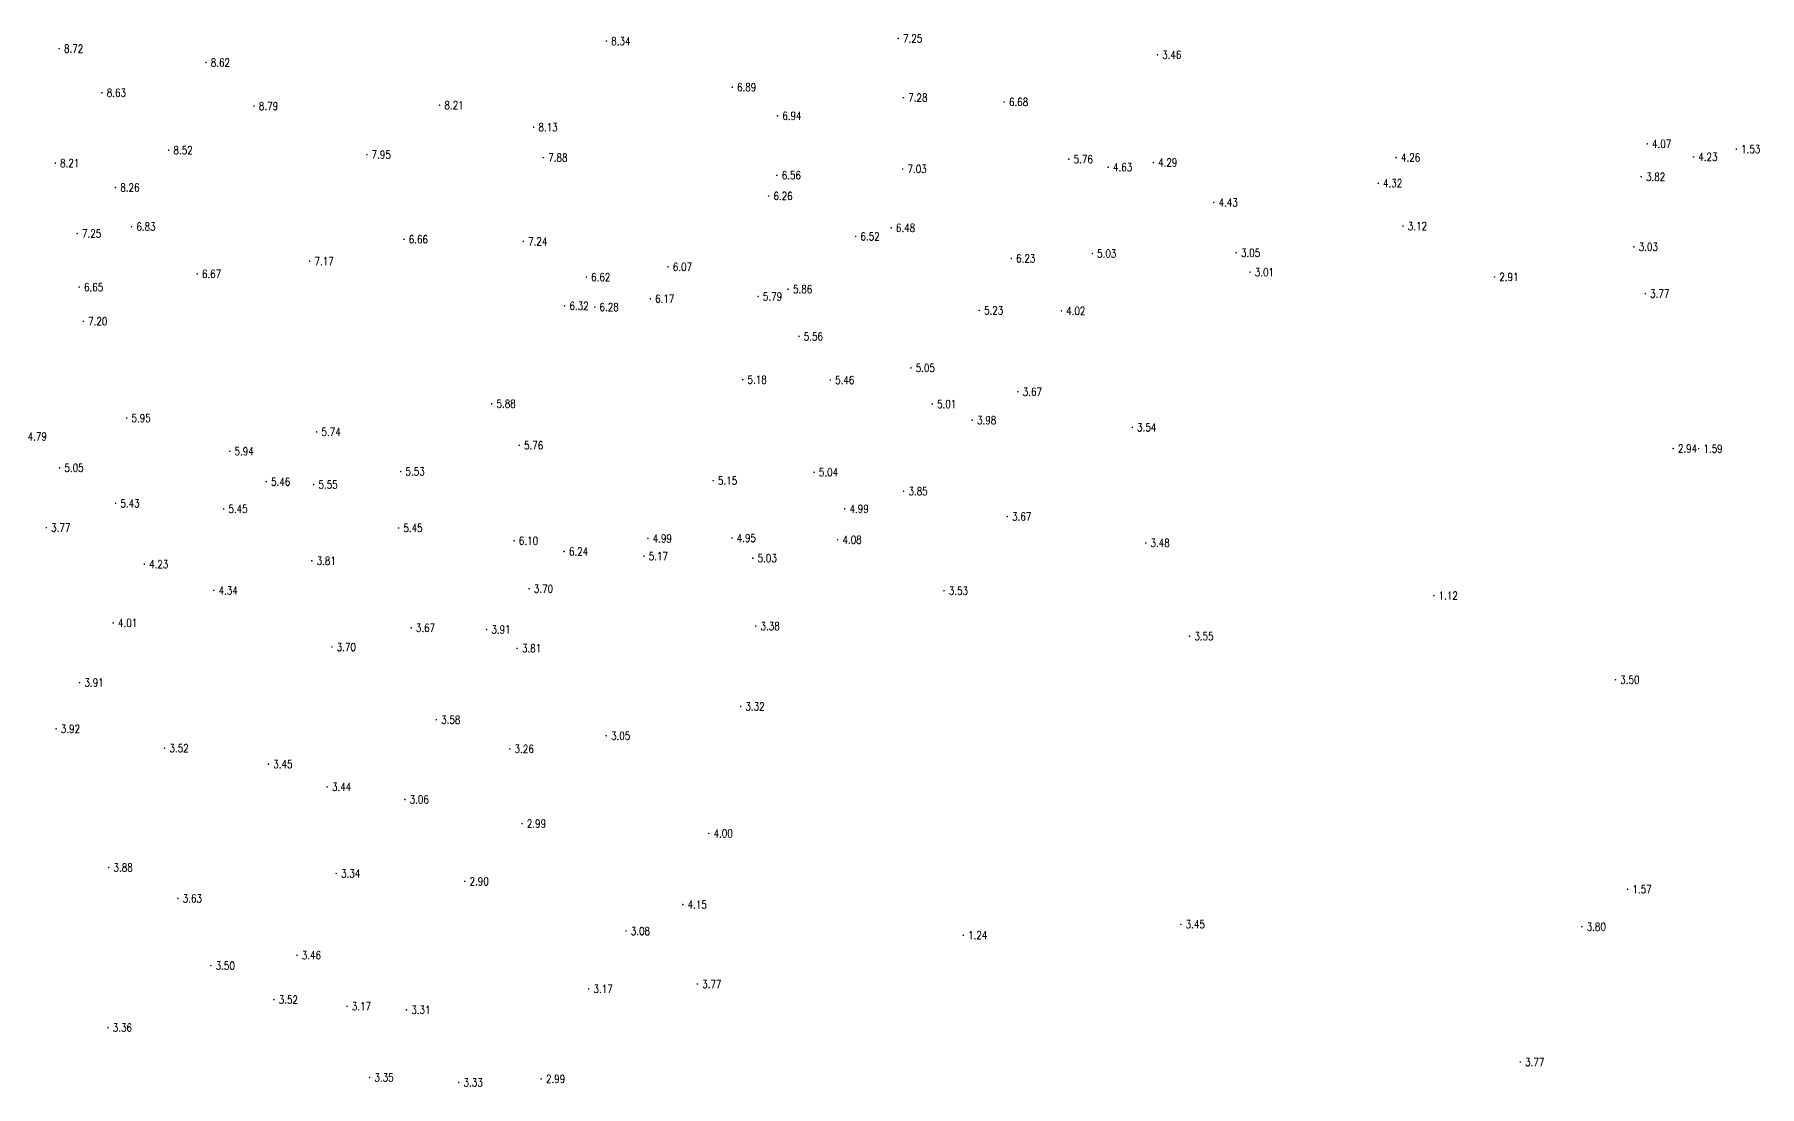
# Model space of a CAD drawing. Extents: x 476861 to 479475, y 2367369 to 2370541.
# Drawn here: x 478455.1 to 478670.6, y 2368495.6 to 2368627 of the extents above; entities that cross this region are included whole.
import ezdxf
from ezdxf.enums import TextEntityAlignment as Align

# ---------------------------------------------------------------- set-up
doc = ezdxf.new("R2010")
doc.units = 0
doc.header["$LTSCALE"] = 0.5
doc.layers.get('0').update_dxf_attribs({"linetype": 'CONTINUOUS'})
doc.layers.add('GCD', color=1, linetype='CONTINUOUS')
doc.styles.add('HZ', font='rs.shx', dxfattribs={"width": 0.8, "bigfont": 'hztxt.shx'})

# ---------------------------------------------------------------- blocks, each defined once
blk = doc.blocks.new('GC200')
at = {"linetype": 'Continuous', "const_width": 0.2, "flags": 128}
blk.add_lwpolyline([(-0.1, 0, 1), (0.1, 0, 1)], format="xyb", close=True, dxfattribs=at)

msp = doc.modelspace()

# ---------------------------------------------------------------- block references
at = {"layer": 'GCD', "linetype": 'Continuous'}
ref = msp.add_blockref('GC200', (478526.566, 2368626.187, 8.343), dxfattribs=dict(at, xscale=0.5, yscale=0.5, zscale=0.5))
ref.add_attrib('height', '8.34', dxfattribs={"linetype": 'Continuous', "height": 1, "style": 'HZ', "width": 0.8}).set_placement((478527.166, 2368626.187, 8.343), align=Align.MIDDLE_LEFT)
ref = msp.add_blockref('GC200', (478563.024, 2368626.505, 7.254), dxfattribs=dict(at, xscale=0.5, yscale=0.5, zscale=0.5))
ref.add_attrib('height', '7.25', dxfattribs={"linetype": 'Continuous', "height": 1, "style": 'HZ', "width": 0.8}).set_placement((478563.624, 2368626.505, 7.254), align=Align.MIDDLE_LEFT)
ref = msp.add_blockref('GC200', (478458.199, 2368625.237, 8.72), dxfattribs=dict(at, xscale=0.5, yscale=0.5, zscale=0.5))
ref.add_attrib('height', '8.72', dxfattribs={"linetype": 'Continuous', "height": 1, "style": 'HZ', "width": 0.8}).set_placement((478458.799, 2368625.237, 8.72), align=Align.MIDDLE_LEFT)
ref = msp.add_blockref('GC200', (478476.533, 2368623.501, 8.622), dxfattribs=dict(at, xscale=0.5, yscale=0.5, zscale=0.5))
ref.add_attrib('height', '8.62', dxfattribs={"linetype": 'Continuous', "height": 1, "style": 'HZ', "width": 0.8}).set_placement((478477.133, 2368623.501, 8.622), align=Align.MIDDLE_LEFT)
ref = msp.add_blockref('GC200', (478595.403, 2368624.478, 3.457), dxfattribs=dict(at, xscale=0.5, yscale=0.5, zscale=0.5))
ref.add_attrib('height', '3.46', dxfattribs={"linetype": 'Continuous', "height": 1, "style": 'HZ', "width": 0.8}).set_placement((478596.003, 2368624.478, 3.457), align=Align.MIDDLE_LEFT)
ref = msp.add_blockref('GC200', (478463.54, 2368619.736, 8.627), dxfattribs=dict(at, xscale=0.5, yscale=0.5, zscale=0.5))
ref.add_attrib('height', '8.63', dxfattribs={"linetype": 'Continuous', "height": 1, "style": 'HZ', "width": 0.8}).set_placement((478464.14, 2368619.736, 8.627), align=Align.MIDDLE_LEFT)
ref = msp.add_blockref('GC200', (478542.286, 2368620.419, 6.89), dxfattribs=dict(at, xscale=0.5, yscale=0.5, zscale=0.5))
ref.add_attrib('height', '6.89', dxfattribs={"linetype": 'Continuous', "height": 1, "style": 'HZ', "width": 0.8}).set_placement((478542.886, 2368620.419, 6.89), align=Align.MIDDLE_LEFT)
ref = msp.add_blockref('GC200', (478563.676, 2368619.121, 7.282), dxfattribs=dict(at, xscale=0.5, yscale=0.5, zscale=0.5))
ref.add_attrib('height', '7.28', dxfattribs={"linetype": 'Continuous', "height": 1, "style": 'HZ', "width": 0.8}).set_placement((478564.276, 2368619.121, 7.282), align=Align.MIDDLE_LEFT)
ref = msp.add_blockref('GC200', (478482.549, 2368618.074, 8.792), dxfattribs=dict(at, xscale=0.5, yscale=0.5, zscale=0.5))
ref.add_attrib('height', '8.79', dxfattribs={"linetype": 'Continuous', "height": 1, "style": 'HZ', "width": 0.8}).set_placement((478483.149, 2368618.074, 8.792), align=Align.MIDDLE_LEFT)
ref = msp.add_blockref('GC200', (478505.732, 2368618.174, 8.208), dxfattribs=dict(at, xscale=0.5, yscale=0.5, zscale=0.5))
ref.add_attrib('height', '8.21', dxfattribs={"linetype": 'Continuous', "height": 1, "style": 'HZ', "width": 0.8}).set_placement((478506.332, 2368618.174, 8.208), align=Align.MIDDLE_LEFT)
ref = msp.add_blockref('GC200', (478547.944, 2368616.85, 6.935), dxfattribs=dict(at, xscale=0.5, yscale=0.5, zscale=0.5))
ref.add_attrib('height', '6.94', dxfattribs={"linetype": 'Continuous', "height": 1, "style": 'HZ', "width": 0.8}).set_placement((478548.544, 2368616.85, 6.935), align=Align.MIDDLE_LEFT)
ref = msp.add_blockref('GC200', (478576.261, 2368618.578, 6.677), dxfattribs=dict(at, xscale=0.5, yscale=0.5, zscale=0.5))
ref.add_attrib('height', '6.68', dxfattribs={"linetype": 'Continuous', "height": 1, "style": 'HZ', "width": 0.8}).set_placement((478576.861, 2368618.578, 6.677), align=Align.MIDDLE_LEFT)
ref = msp.add_blockref('GC200', (478517.483, 2368615.421, 8.126), dxfattribs=dict(at, xscale=0.5, yscale=0.5, zscale=0.5))
ref.add_attrib('height', '8.13', dxfattribs={"linetype": 'Continuous', "height": 1, "style": 'HZ', "width": 0.8}).set_placement((478518.083, 2368615.421, 8.126), align=Align.MIDDLE_LEFT)
ref = msp.add_blockref('GC200', (478471.88, 2368612.554, 8.522), dxfattribs=dict(at, xscale=0.5, yscale=0.5, zscale=0.5))
ref.add_attrib('height', '8.52', dxfattribs={"linetype": 'Continuous', "height": 1, "style": 'HZ', "width": 0.8}).set_placement((478472.48, 2368612.554, 8.522), align=Align.MIDDLE_LEFT)
ref = msp.add_blockref('GC200', (478656.604, 2368613.345, 4.073), dxfattribs=dict(at, xscale=0.5, yscale=0.5, zscale=0.5))
ref.add_attrib('height', '4.07', dxfattribs={"linetype": 'Continuous', "height": 1, "style": 'HZ', "width": 0.8}).set_placement((478657.204, 2368613.345, 4.073), align=Align.MIDDLE_LEFT)
ref = msp.add_blockref('GC200', (478667.729, 2368612.696, 1.534), dxfattribs=dict(at, xscale=0.5, yscale=0.5, zscale=0.5))
ref.add_attrib('height', '1.53', dxfattribs={"linetype": 'Continuous', "height": 1, "style": 'HZ', "width": 0.8}).set_placement((478668.329, 2368612.696, 1.534), align=Align.MIDDLE_LEFT)
ref = msp.add_blockref('GC200', (478457.714, 2368610.949, 8.208), dxfattribs=dict(at, xscale=0.5, yscale=0.5, zscale=0.5))
ref.add_attrib('height', '8.21', dxfattribs={"linetype": 'Continuous', "height": 1, "style": 'HZ', "width": 0.8}).set_placement((478458.314, 2368610.949, 8.208), align=Align.MIDDLE_LEFT)
ref = msp.add_blockref('GC200', (478496.636, 2368612.001, 7.954), dxfattribs=dict(at, xscale=0.5, yscale=0.5, zscale=0.5))
ref.add_attrib('height', '7.95', dxfattribs={"linetype": 'Continuous', "height": 1, "style": 'HZ', "width": 0.8}).set_placement((478497.236, 2368612.001, 7.954), align=Align.MIDDLE_LEFT)
ref = msp.add_blockref('GC200', (478518.7, 2368611.628, 7.875), dxfattribs=dict(at, xscale=0.5, yscale=0.5, zscale=0.5))
ref.add_attrib('height', '7.88', dxfattribs={"linetype": 'Continuous', "height": 1, "style": 'HZ', "width": 0.8}).set_placement((478519.3, 2368611.628, 7.875), align=Align.MIDDLE_LEFT)
ref = msp.add_blockref('GC200', (478584.337, 2368611.431, 5.76), dxfattribs=dict(at, xscale=0.5, yscale=0.5, zscale=0.5))
ref.add_attrib('height', '5.76', dxfattribs={"linetype": 'Continuous', "height": 1, "style": 'HZ', "width": 0.8}).set_placement((478584.937, 2368611.431, 5.76), align=Align.MIDDLE_LEFT)
ref = msp.add_blockref('GC200', (478589.258, 2368610.435, 4.629), dxfattribs=dict(at, xscale=0.5, yscale=0.5, zscale=0.5))
ref.add_attrib('height', '4.63', dxfattribs={"linetype": 'Continuous', "height": 1, "style": 'HZ', "width": 0.8}).set_placement((478589.858, 2368610.435, 4.629), align=Align.MIDDLE_LEFT)
ref = msp.add_blockref('GC200', (478594.896, 2368611.023, 4.291), dxfattribs=dict(at, xscale=0.5, yscale=0.5, zscale=0.5))
ref.add_attrib('height', '4.29', dxfattribs={"linetype": 'Continuous', "height": 1, "style": 'HZ', "width": 0.8}).set_placement((478595.496, 2368611.023, 4.291), align=Align.MIDDLE_LEFT)
ref = msp.add_blockref('GC200', (478625.238, 2368611.648, 4.26), dxfattribs=dict(at, xscale=0.5, yscale=0.5, zscale=0.5))
ref.add_attrib('height', '4.26', dxfattribs={"linetype": 'Continuous', "height": 1, "style": 'HZ', "width": 0.8}).set_placement((478625.838, 2368611.648, 4.26), align=Align.MIDDLE_LEFT)
ref = msp.add_blockref('GC200', (478662.381, 2368611.717, 4.233), dxfattribs=dict(at, xscale=0.5, yscale=0.5, zscale=0.5))
ref.add_attrib('height', '4.23', dxfattribs={"linetype": 'Continuous', "height": 1, "style": 'HZ', "width": 0.8}).set_placement((478662.981, 2368611.717, 4.233), align=Align.MIDDLE_LEFT)
ref = msp.add_blockref('GC200', (478547.868, 2368609.427, 6.562), dxfattribs=dict(at, xscale=0.5, yscale=0.5, zscale=0.5))
ref.add_attrib('height', '6.56', dxfattribs={"linetype": 'Continuous', "height": 1, "style": 'HZ', "width": 0.8}).set_placement((478548.468, 2368609.427, 6.562), align=Align.MIDDLE_LEFT)
ref = msp.add_blockref('GC200', (478563.576, 2368610.214, 7.032), dxfattribs=dict(at, xscale=0.5, yscale=0.5, zscale=0.5))
ref.add_attrib('height', '7.03', dxfattribs={"linetype": 'Continuous', "height": 1, "style": 'HZ', "width": 0.8}).set_placement((478564.176, 2368610.214, 7.032), align=Align.MIDDLE_LEFT)
ref = msp.add_blockref('GC200', (478622.992, 2368608.429, 4.32), dxfattribs=dict(at, xscale=0.5, yscale=0.5, zscale=0.5))
ref.add_attrib('height', '4.32', dxfattribs={"linetype": 'Continuous', "height": 1, "style": 'HZ', "width": 0.8}).set_placement((478623.592, 2368608.429, 4.32), align=Align.MIDDLE_LEFT)
ref = msp.add_blockref('GC200', (478655.851, 2368609.238, 3.817), dxfattribs=dict(at, xscale=0.5, yscale=0.5, zscale=0.5))
ref.add_attrib('height', '3.82', dxfattribs={"linetype": 'Continuous', "height": 1, "style": 'HZ', "width": 0.8}).set_placement((478656.451, 2368609.238, 3.817), align=Align.MIDDLE_LEFT)
ref = msp.add_blockref('GC200', (478465.233, 2368607.893, 8.26), dxfattribs=dict(at, xscale=0.5, yscale=0.5, zscale=0.5))
ref.add_attrib('height', '8.26', dxfattribs={"linetype": 'Continuous', "height": 1, "style": 'HZ', "width": 0.8}).set_placement((478465.833, 2368607.893, 8.26), align=Align.MIDDLE_LEFT)
ref = msp.add_blockref('GC200', (478546.832, 2368606.839, 6.259), dxfattribs=dict(at, xscale=0.5, yscale=0.5, zscale=0.5))
ref.add_attrib('height', '6.26', dxfattribs={"linetype": 'Continuous', "height": 1, "style": 'HZ', "width": 0.8}).set_placement((478547.432, 2368606.839, 6.259), align=Align.MIDDLE_LEFT)
ref = msp.add_blockref('GC200', (478602.444, 2368606.03, 4.43), dxfattribs=dict(at, xscale=0.5, yscale=0.5, zscale=0.5))
ref.add_attrib('height', '4.43', dxfattribs={"linetype": 'Continuous', "height": 1, "style": 'HZ', "width": 0.8}).set_placement((478603.044, 2368606.03, 4.43), align=Align.MIDDLE_LEFT)
ref = msp.add_blockref('GC200', (478460.455, 2368602.142, 7.245), dxfattribs=dict(at, xscale=0.5, yscale=0.5, zscale=0.5))
ref.add_attrib('height', '7.25', dxfattribs={"linetype": 'Continuous', "height": 1, "style": 'HZ', "width": 0.8}).set_placement((478461.055, 2368602.142, 7.245), align=Align.MIDDLE_LEFT)
ref = msp.add_blockref('GC200', (478467.239, 2368603.008, 6.825), dxfattribs=dict(at, xscale=0.5, yscale=0.5, zscale=0.5))
ref.add_attrib('height', '6.83', dxfattribs={"linetype": 'Continuous', "height": 1, "style": 'HZ', "width": 0.8}).set_placement((478467.839, 2368603.008, 6.825), align=Align.MIDDLE_LEFT)
ref = msp.add_blockref('GC200', (478557.71, 2368601.797, 6.519), dxfattribs=dict(at, xscale=0.5, yscale=0.5, zscale=0.5))
ref.add_attrib('height', '6.52', dxfattribs={"linetype": 'Continuous', "height": 1, "style": 'HZ', "width": 0.8}).set_placement((478558.31, 2368601.797, 6.519), align=Align.MIDDLE_LEFT)
ref = msp.add_blockref('GC200', (478562.138, 2368602.858, 6.48), dxfattribs=dict(at, xscale=0.5, yscale=0.5, zscale=0.5))
ref.add_attrib('height', '6.48', dxfattribs={"linetype": 'Continuous', "height": 1, "style": 'HZ', "width": 0.8}).set_placement((478562.738, 2368602.858, 6.48), align=Align.MIDDLE_LEFT)
ref = msp.add_blockref('GC200', (478626.091, 2368603.078, 3.12), dxfattribs=dict(at, xscale=0.5, yscale=0.5, zscale=0.5))
ref.add_attrib('height', '3.12', dxfattribs={"linetype": 'Continuous', "height": 1, "style": 'HZ', "width": 0.8}).set_placement((478626.691, 2368603.078, 3.12), align=Align.MIDDLE_LEFT)
ref = msp.add_blockref('GC200', (478501.272, 2368601.427, 6.664), dxfattribs=dict(at, xscale=0.5, yscale=0.5, zscale=0.5))
ref.add_attrib('height', '6.66', dxfattribs={"linetype": 'Continuous', "height": 1, "style": 'HZ', "width": 0.8}).set_placement((478501.872, 2368601.427, 6.664), align=Align.MIDDLE_LEFT)
ref = msp.add_blockref('GC200', (478516.187, 2368601.167, 7.239), dxfattribs=dict(at, xscale=0.5, yscale=0.5, zscale=0.5))
ref.add_attrib('height', '7.24', dxfattribs={"linetype": 'Continuous', "height": 1, "style": 'HZ', "width": 0.8}).set_placement((478516.787, 2368601.167, 7.239), align=Align.MIDDLE_LEFT)
ref = msp.add_blockref('GC200', (478587.273, 2368599.658, 5.03), dxfattribs=dict(at, xscale=0.5, yscale=0.5, zscale=0.5))
ref.add_attrib('height', '5.03', dxfattribs={"linetype": 'Continuous', "height": 1, "style": 'HZ', "width": 0.8}).set_placement((478587.873, 2368599.658, 5.03), align=Align.MIDDLE_LEFT)
ref = msp.add_blockref('GC200', (478605.246, 2368599.748, 3.052), dxfattribs=dict(at, xscale=0.5, yscale=0.5, zscale=0.5))
ref.add_attrib('height', '3.05', dxfattribs={"linetype": 'Continuous', "height": 1, "style": 'HZ', "width": 0.8}).set_placement((478605.846, 2368599.748, 3.052), align=Align.MIDDLE_LEFT)
ref = msp.add_blockref('GC200', (478654.935, 2368600.488, 3.027), dxfattribs=dict(at, xscale=0.5, yscale=0.5, zscale=0.5))
ref.add_attrib('height', '3.03', dxfattribs={"linetype": 'Continuous', "height": 1, "style": 'HZ', "width": 0.8}).set_placement((478655.535, 2368600.488, 3.027), align=Align.MIDDLE_LEFT)
ref = msp.add_blockref('GC200', (478489.498, 2368598.687, 7.172), dxfattribs=dict(at, xscale=0.5, yscale=0.5, zscale=0.5))
ref.add_attrib('height', '7.17', dxfattribs={"linetype": 'Continuous', "height": 1, "style": 'HZ', "width": 0.8}).set_placement((478490.098, 2368598.687, 7.172), align=Align.MIDDLE_LEFT)
ref = msp.add_blockref('GC200', (478534.269, 2368597.987, 6.068), dxfattribs=dict(at, xscale=0.5, yscale=0.5, zscale=0.5))
ref.add_attrib('height', '6.07', dxfattribs={"linetype": 'Continuous', "height": 1, "style": 'HZ', "width": 0.8}).set_placement((478534.869, 2368597.987, 6.068), align=Align.MIDDLE_LEFT)
ref = msp.add_blockref('GC200', (478577.155, 2368599.035, 6.23), dxfattribs=dict(at, xscale=0.5, yscale=0.5, zscale=0.5))
ref.add_attrib('height', '6.23', dxfattribs={"linetype": 'Continuous', "height": 1, "style": 'HZ', "width": 0.8}).set_placement((478577.755, 2368599.035, 6.23), align=Align.MIDDLE_LEFT)
ref = msp.add_blockref('GC200', (478460.704, 2368595.466, 6.65), dxfattribs=dict(at, xscale=0.5, yscale=0.5, zscale=0.5))
ref.add_attrib('height', '6.65', dxfattribs={"linetype": 'Continuous', "height": 1, "style": 'HZ', "width": 0.8}).set_placement((478461.304, 2368595.466, 6.65), align=Align.MIDDLE_LEFT)
ref = msp.add_blockref('GC200', (478475.437, 2368597.103, 6.673), dxfattribs=dict(at, xscale=0.5, yscale=0.5, zscale=0.5))
ref.add_attrib('height', '6.67', dxfattribs={"linetype": 'Continuous', "height": 1, "style": 'HZ', "width": 0.8}).set_placement((478476.037, 2368597.103, 6.673), align=Align.MIDDLE_LEFT)
ref = msp.add_blockref('GC200', (478524.057, 2368596.704, 6.624), dxfattribs=dict(at, xscale=0.5, yscale=0.5, zscale=0.5))
ref.add_attrib('height', '6.62', dxfattribs={"linetype": 'Continuous', "height": 1, "style": 'HZ', "width": 0.8}).set_placement((478524.657, 2368596.704, 6.624), align=Align.MIDDLE_LEFT)
ref = msp.add_blockref('GC200', (478606.974, 2368597.323, 3.013), dxfattribs=dict(at, xscale=0.5, yscale=0.5, zscale=0.5))
ref.add_attrib('height', '3.01', dxfattribs={"linetype": 'Continuous', "height": 1, "style": 'HZ', "width": 0.8}).set_placement((478607.574, 2368597.323, 3.013), align=Align.MIDDLE_LEFT)
ref = msp.add_blockref('GC200', (478637.522, 2368596.724, 2.906), dxfattribs=dict(at, xscale=0.5, yscale=0.5, zscale=0.5))
ref.add_attrib('height', '2.91', dxfattribs={"linetype": 'Continuous', "height": 1, "style": 'HZ', "width": 0.8}).set_placement((478638.122, 2368596.724, 2.906), align=Align.MIDDLE_LEFT)
ref = msp.add_blockref('GC200', (478532.052, 2368594.004, 6.169), dxfattribs=dict(at, xscale=0.5, yscale=0.5, zscale=0.5))
ref.add_attrib('height', '6.17', dxfattribs={"linetype": 'Continuous', "height": 1, "style": 'HZ', "width": 0.8}).set_placement((478532.652, 2368594.004, 6.169), align=Align.MIDDLE_LEFT)
ref = msp.add_blockref('GC200', (478545.516, 2368594.29, 5.786), dxfattribs=dict(at, xscale=0.5, yscale=0.5, zscale=0.5))
ref.add_attrib('height', '5.79', dxfattribs={"linetype": 'Continuous', "height": 1, "style": 'HZ', "width": 0.8}).set_placement((478546.116, 2368594.29, 5.786), align=Align.MIDDLE_LEFT)
ref = msp.add_blockref('GC200', (478549.279, 2368595.196, 5.859), dxfattribs=dict(at, xscale=0.5, yscale=0.5, zscale=0.5))
ref.add_attrib('height', '5.86', dxfattribs={"linetype": 'Continuous', "height": 1, "style": 'HZ', "width": 0.8}).set_placement((478549.879, 2368595.196, 5.859), align=Align.MIDDLE_LEFT)
ref = msp.add_blockref('GC200', (478656.362, 2368594.639, 3.77), dxfattribs=dict(at, xscale=0.5, yscale=0.5, zscale=0.5))
ref.add_attrib('height', '3.77', dxfattribs={"linetype": 'Continuous', "height": 1, "style": 'HZ', "width": 0.8}).set_placement((478656.962, 2368594.639, 3.77), align=Align.MIDDLE_LEFT)
ref = msp.add_blockref('GC200', (478461.219, 2368591.189, 7.197), dxfattribs=dict(at, xscale=0.5, yscale=0.5, zscale=0.5))
ref.add_attrib('height', '7.20', dxfattribs={"linetype": 'Continuous', "height": 1, "style": 'HZ', "width": 0.8}).set_placement((478461.819, 2368591.189, 7.197), align=Align.MIDDLE_LEFT)
ref = msp.add_blockref('GC200', (478521.345, 2368593.111, 6.315), dxfattribs=dict(at, xscale=0.5, yscale=0.5, zscale=0.5))
ref.add_attrib('height', '6.32', dxfattribs={"linetype": 'Continuous', "height": 1, "style": 'HZ', "width": 0.8}).set_placement((478521.945, 2368593.111, 6.315), align=Align.MIDDLE_LEFT)
ref = msp.add_blockref('GC200', (478525.108, 2368592.971, 6.284), dxfattribs=dict(at, xscale=0.5, yscale=0.5, zscale=0.5))
ref.add_attrib('height', '6.28', dxfattribs={"linetype": 'Continuous', "height": 1, "style": 'HZ', "width": 0.8}).set_placement((478525.708, 2368592.971, 6.284), align=Align.MIDDLE_LEFT)
ref = msp.add_blockref('GC200', (478573.147, 2368592.55, 5.23), dxfattribs=dict(at, xscale=0.5, yscale=0.5, zscale=0.5))
ref.add_attrib('height', '5.23', dxfattribs={"linetype": 'Continuous', "height": 1, "style": 'HZ', "width": 0.8}).set_placement((478573.747, 2368592.55, 5.23), align=Align.MIDDLE_LEFT)
ref = msp.add_blockref('GC200', (478583.405, 2368592.492, 4.02), dxfattribs=dict(at, xscale=0.5, yscale=0.5, zscale=0.5))
ref.add_attrib('height', '4.02', dxfattribs={"linetype": 'Continuous', "height": 1, "style": 'HZ', "width": 0.8}).set_placement((478584.005, 2368592.492, 4.02), align=Align.MIDDLE_LEFT)
ref = msp.add_blockref('GC200', (478550.627, 2368589.296, 5.562), dxfattribs=dict(at, xscale=0.5, yscale=0.5, zscale=0.5))
ref.add_attrib('height', '5.56', dxfattribs={"linetype": 'Continuous', "height": 1, "style": 'HZ', "width": 0.8}).set_placement((478551.227, 2368589.296, 5.562), align=Align.MIDDLE_LEFT)
ref = msp.add_blockref('GC200', (478564.604, 2368585.37, 5.048), dxfattribs=dict(at, xscale=0.5, yscale=0.5, zscale=0.5))
ref.add_attrib('height', '5.05', dxfattribs={"linetype": 'Continuous', "height": 1, "style": 'HZ', "width": 0.8}).set_placement((478565.204, 2368585.37, 5.048), align=Align.MIDDLE_LEFT)
ref = msp.add_blockref('GC200', (478543.6, 2368583.897, 5.184), dxfattribs=dict(at, xscale=0.5, yscale=0.5, zscale=0.5))
ref.add_attrib('height', '5.18', dxfattribs={"linetype": 'Continuous', "height": 1, "style": 'HZ', "width": 0.8}).set_placement((478544.2, 2368583.897, 5.184), align=Align.MIDDLE_LEFT)
ref = msp.add_blockref('GC200', (478554.546, 2368583.854, 5.459), dxfattribs=dict(at, xscale=0.5, yscale=0.5, zscale=0.5))
ref.add_attrib('height', '5.46', dxfattribs={"linetype": 'Continuous', "height": 1, "style": 'HZ', "width": 0.8}).set_placement((478555.146, 2368583.854, 5.459), align=Align.MIDDLE_LEFT)
ref = msp.add_blockref('GC200', (478577.98, 2368582.386, 3.67), dxfattribs=dict(at, xscale=0.5, yscale=0.5, zscale=0.5))
ref.add_attrib('height', '3.67', dxfattribs={"linetype": 'Continuous', "height": 1, "style": 'HZ', "width": 0.8}).set_placement((478578.58, 2368582.386, 3.67), align=Align.MIDDLE_LEFT)
ref = msp.add_blockref('GC200', (478512.237, 2368580.893, 5.876), dxfattribs=dict(at, xscale=0.5, yscale=0.5, zscale=0.5))
ref.add_attrib('height', '5.88', dxfattribs={"linetype": 'Continuous', "height": 1, "style": 'HZ', "width": 0.8}).set_placement((478512.837, 2368580.893, 5.876), align=Align.MIDDLE_LEFT)
ref = msp.add_blockref('GC200', (478567.276, 2368580.854, 5.01), dxfattribs=dict(at, xscale=0.5, yscale=0.5, zscale=0.5))
ref.add_attrib('height', '5.01', dxfattribs={"linetype": 'Continuous', "height": 1, "style": 'HZ', "width": 0.8}).set_placement((478567.876, 2368580.854, 5.01), align=Align.MIDDLE_LEFT)
ref = msp.add_blockref('GC200', (478466.637, 2368579.099, 5.951), dxfattribs=dict(at, xscale=0.5, yscale=0.5, zscale=0.5))
ref.add_attrib('height', '5.95', dxfattribs={"linetype": 'Continuous', "height": 1, "style": 'HZ', "width": 0.8}).set_placement((478467.237, 2368579.099, 5.951), align=Align.MIDDLE_LEFT)
ref = msp.add_blockref('GC200', (478572.268, 2368578.839, 3.98), dxfattribs=dict(at, xscale=0.5, yscale=0.5, zscale=0.5))
ref.add_attrib('height', '3.98', dxfattribs={"linetype": 'Continuous', "height": 1, "style": 'HZ', "width": 0.8}).set_placement((478572.868, 2368578.839, 3.98), align=Align.MIDDLE_LEFT)
ref = msp.add_blockref('GC200', (478453.667, 2368576.81, 4.787), dxfattribs=dict(at, xscale=0.5, yscale=0.5, zscale=0.5))
ref.add_attrib('height', '4.79', dxfattribs={"linetype": 'Continuous', "height": 1, "style": 'HZ', "width": 0.8}).set_placement((478454.267, 2368576.81, 4.787), align=Align.MIDDLE_LEFT)
ref = msp.add_blockref('GC200', (478490.372, 2368577.373, 5.743), dxfattribs=dict(at, xscale=0.5, yscale=0.5, zscale=0.5))
ref.add_attrib('height', '5.74', dxfattribs={"linetype": 'Continuous', "height": 1, "style": 'HZ', "width": 0.8}).set_placement((478490.972, 2368577.373, 5.743), align=Align.MIDDLE_LEFT)
ref = msp.add_blockref('GC200', (478592.27, 2368577.944, 3.54), dxfattribs=dict(at, xscale=0.5, yscale=0.5, zscale=0.5))
ref.add_attrib('height', '3.54', dxfattribs={"linetype": 'Continuous', "height": 1, "style": 'HZ', "width": 0.8}).set_placement((478592.87, 2368577.944, 3.54), align=Align.MIDDLE_LEFT)
ref = msp.add_blockref('GC200', (478479.513, 2368574.95, 5.943), dxfattribs=dict(at, xscale=0.5, yscale=0.5, zscale=0.5))
ref.add_attrib('height', '5.94', dxfattribs={"linetype": 'Continuous', "height": 1, "style": 'HZ', "width": 0.8}).set_placement((478480.113, 2368574.95, 5.943), align=Align.MIDDLE_LEFT)
ref = msp.add_blockref('GC200', (478515.675, 2368575.7, 5.76), dxfattribs=dict(at, xscale=0.5, yscale=0.5, zscale=0.5))
ref.add_attrib('height', '5.76', dxfattribs={"linetype": 'Continuous', "height": 1, "style": 'HZ', "width": 0.8}).set_placement((478516.275, 2368575.7, 5.76), align=Align.MIDDLE_LEFT)
ref = msp.add_blockref('GC200', (478659.836, 2368575.296, 2.943), dxfattribs=dict(at, xscale=0.5, yscale=0.5, zscale=0.5))
ref.add_attrib('height', '2.94', dxfattribs={"linetype": 'Continuous', "height": 1, "style": 'HZ', "width": 0.8}).set_placement((478660.436, 2368575.296, 2.943), align=Align.MIDDLE_LEFT)
ref = msp.add_blockref('GC200', (478663.024, 2368575.28, 1.585), dxfattribs=dict(at, xscale=0.5, yscale=0.5, zscale=0.5))
ref.add_attrib('height', '1.59', dxfattribs={"linetype": 'Continuous', "height": 1, "style": 'HZ', "width": 0.8}).set_placement((478663.624, 2368575.28, 1.585), align=Align.MIDDLE_LEFT)
ref = msp.add_blockref('GC200', (478458.254, 2368572.895, 5.05), dxfattribs=dict(at, xscale=0.5, yscale=0.5, zscale=0.5))
ref.add_attrib('height', '5.05', dxfattribs={"linetype": 'Continuous', "height": 1, "style": 'HZ', "width": 0.8}).set_placement((478458.854, 2368572.895, 5.05), align=Align.MIDDLE_LEFT)
ref = msp.add_blockref('GC200', (478500.871, 2368572.438, 5.525), dxfattribs=dict(at, xscale=0.5, yscale=0.5, zscale=0.5))
ref.add_attrib('height', '5.53', dxfattribs={"linetype": 'Continuous', "height": 1, "style": 'HZ', "width": 0.8}).set_placement((478501.471, 2368572.438, 5.525), align=Align.MIDDLE_LEFT)
ref = msp.add_blockref('GC200', (478552.514, 2368572.334, 5.044), dxfattribs=dict(at, xscale=0.5, yscale=0.5, zscale=0.5))
ref.add_attrib('height', '5.04', dxfattribs={"linetype": 'Continuous', "height": 1, "style": 'HZ', "width": 0.8}).set_placement((478553.114, 2368572.334, 5.044), align=Align.MIDDLE_LEFT)
ref = msp.add_blockref('GC200', (478484.071, 2368571.156, 5.46), dxfattribs=dict(at, xscale=0.5, yscale=0.5, zscale=0.5))
ref.add_attrib('height', '5.46', dxfattribs={"linetype": 'Continuous', "height": 1, "style": 'HZ', "width": 0.8}).set_placement((478484.671, 2368571.156, 5.46), align=Align.MIDDLE_LEFT)
ref = msp.add_blockref('GC200', (478489.997, 2368570.802, 5.554), dxfattribs=dict(at, xscale=0.5, yscale=0.5, zscale=0.5))
ref.add_attrib('height', '5.55', dxfattribs={"linetype": 'Continuous', "height": 1, "style": 'HZ', "width": 0.8}).set_placement((478490.597, 2368570.802, 5.554), align=Align.MIDDLE_LEFT)
ref = msp.add_blockref('GC200', (478539.902, 2368571.286, 5.15), dxfattribs=dict(at, xscale=0.5, yscale=0.5, zscale=0.5))
ref.add_attrib('height', '5.15', dxfattribs={"linetype": 'Continuous', "height": 1, "style": 'HZ', "width": 0.8}).set_placement((478540.502, 2368571.286, 5.15), align=Align.MIDDLE_LEFT)
ref = msp.add_blockref('GC200', (478563.701, 2368569.967, 3.849), dxfattribs=dict(at, xscale=0.5, yscale=0.5, zscale=0.5))
ref.add_attrib('height', '3.85', dxfattribs={"linetype": 'Continuous', "height": 1, "style": 'HZ', "width": 0.8}).set_placement((478564.301, 2368569.967, 3.849), align=Align.MIDDLE_LEFT)
ref = msp.add_blockref('GC200', (478465.252, 2368568.451, 5.43), dxfattribs=dict(at, xscale=0.5, yscale=0.5, zscale=0.5))
ref.add_attrib('height', '5.43', dxfattribs={"linetype": 'Continuous', "height": 1, "style": 'HZ', "width": 0.8}).set_placement((478465.852, 2368568.451, 5.43), align=Align.MIDDLE_LEFT)
ref = msp.add_blockref('GC200', (478478.749, 2368567.756, 5.45), dxfattribs=dict(at, xscale=0.5, yscale=0.5, zscale=0.5))
ref.add_attrib('height', '5.45', dxfattribs={"linetype": 'Continuous', "height": 1, "style": 'HZ', "width": 0.8}).set_placement((478479.349, 2368567.756, 5.45), align=Align.MIDDLE_LEFT)
ref = msp.add_blockref('GC200', (478556.339, 2368567.774, 4.994), dxfattribs=dict(at, xscale=0.5, yscale=0.5, zscale=0.5))
ref.add_attrib('height', '4.99', dxfattribs={"linetype": 'Continuous', "height": 1, "style": 'HZ', "width": 0.8}).set_placement((478556.939, 2368567.774, 4.994), align=Align.MIDDLE_LEFT)
ref = msp.add_blockref('GC200', (478456.595, 2368565.415, 3.77), dxfattribs=dict(at, xscale=0.5, yscale=0.5, zscale=0.5))
ref.add_attrib('height', '3.77', dxfattribs={"linetype": 'Continuous', "height": 1, "style": 'HZ', "width": 0.8}).set_placement((478457.195, 2368565.415, 3.77), align=Align.MIDDLE_LEFT)
ref = msp.add_blockref('GC200', (478500.604, 2368565.375, 5.45), dxfattribs=dict(at, xscale=0.5, yscale=0.5, zscale=0.5))
ref.add_attrib('height', '5.45', dxfattribs={"linetype": 'Continuous', "height": 1, "style": 'HZ', "width": 0.8}).set_placement((478501.204, 2368565.375, 5.45), align=Align.MIDDLE_LEFT)
ref = msp.add_blockref('GC200', (478576.647, 2368566.806, 3.67), dxfattribs=dict(at, xscale=0.5, yscale=0.5, zscale=0.5))
ref.add_attrib('height', '3.67', dxfattribs={"linetype": 'Continuous', "height": 1, "style": 'HZ', "width": 0.8}).set_placement((478577.247, 2368566.806, 3.67), align=Align.MIDDLE_LEFT)
ref = msp.add_blockref('GC200', (478515.033, 2368563.776, 6.104), dxfattribs=dict(at, xscale=0.5, yscale=0.5, zscale=0.5))
ref.add_attrib('height', '6.10', dxfattribs={"linetype": 'Continuous', "height": 1, "style": 'HZ', "width": 0.8}).set_placement((478515.633, 2368563.776, 6.104), align=Align.MIDDLE_LEFT)
ref = msp.add_blockref('GC200', (478531.755, 2368564.07, 4.991), dxfattribs=dict(at, xscale=0.5, yscale=0.5, zscale=0.5))
ref.add_attrib('height', '4.99', dxfattribs={"linetype": 'Continuous', "height": 1, "style": 'HZ', "width": 0.8}).set_placement((478532.355, 2368564.07, 4.991), align=Align.MIDDLE_LEFT)
ref = msp.add_blockref('GC200', (478542.25, 2368564.123, 4.954), dxfattribs=dict(at, xscale=0.5, yscale=0.5, zscale=0.5))
ref.add_attrib('height', '4.95', dxfattribs={"linetype": 'Continuous', "height": 1, "style": 'HZ', "width": 0.8}).set_placement((478542.85, 2368564.123, 4.954), align=Align.MIDDLE_LEFT)
ref = msp.add_blockref('GC200', (478555.456, 2368563.912, 4.077), dxfattribs=dict(at, xscale=0.5, yscale=0.5, zscale=0.5))
ref.add_attrib('height', '4.08', dxfattribs={"linetype": 'Continuous', "height": 1, "style": 'HZ', "width": 0.8}).set_placement((478556.056, 2368563.912, 4.077), align=Align.MIDDLE_LEFT)
ref = msp.add_blockref('GC200', (478593.945, 2368563.503, 3.48), dxfattribs=dict(at, xscale=0.5, yscale=0.5, zscale=0.5))
ref.add_attrib('height', '3.48', dxfattribs={"linetype": 'Continuous', "height": 1, "style": 'HZ', "width": 0.8}).set_placement((478594.545, 2368563.503, 3.48), align=Align.MIDDLE_LEFT)
ref = msp.add_blockref('GC200', (478468.835, 2368560.843, 4.234), dxfattribs=dict(at, xscale=0.5, yscale=0.5, zscale=0.5))
ref.add_attrib('height', '4.23', dxfattribs={"linetype": 'Continuous', "height": 1, "style": 'HZ', "width": 0.8}).set_placement((478469.435, 2368560.843, 4.234), align=Align.MIDDLE_LEFT)
ref = msp.add_blockref('GC200', (478489.765, 2368561.28, 3.812), dxfattribs=dict(at, xscale=0.5, yscale=0.5, zscale=0.5))
ref.add_attrib('height', '3.81', dxfattribs={"linetype": 'Continuous', "height": 1, "style": 'HZ', "width": 0.8}).set_placement((478490.365, 2368561.28, 3.812), align=Align.MIDDLE_LEFT)
ref = msp.add_blockref('GC200', (478521.286, 2368562.437, 6.241), dxfattribs=dict(at, xscale=0.5, yscale=0.5, zscale=0.5))
ref.add_attrib('height', '6.24', dxfattribs={"linetype": 'Continuous', "height": 1, "style": 'HZ', "width": 0.8}).set_placement((478521.886, 2368562.437, 6.241), align=Align.MIDDLE_LEFT)
ref = msp.add_blockref('GC200', (478531.257, 2368561.858, 5.166), dxfattribs=dict(at, xscale=0.5, yscale=0.5, zscale=0.5))
ref.add_attrib('height', '5.17', dxfattribs={"linetype": 'Continuous', "height": 1, "style": 'HZ', "width": 0.8}).set_placement((478531.857, 2368561.858, 5.166), align=Align.MIDDLE_LEFT)
ref = msp.add_blockref('GC200', (478544.858, 2368561.612, 5.029), dxfattribs=dict(at, xscale=0.5, yscale=0.5, zscale=0.5))
ref.add_attrib('height', '5.03', dxfattribs={"linetype": 'Continuous', "height": 1, "style": 'HZ', "width": 0.8}).set_placement((478545.458, 2368561.612, 5.029), align=Align.MIDDLE_LEFT)
ref = msp.add_blockref('GC200', (478477.519, 2368557.581, 4.335), dxfattribs=dict(at, xscale=0.5, yscale=0.5, zscale=0.5))
ref.add_attrib('height', '4.34', dxfattribs={"linetype": 'Continuous', "height": 1, "style": 'HZ', "width": 0.8}).set_placement((478478.119, 2368557.581, 4.335), align=Align.MIDDLE_LEFT)
ref = msp.add_blockref('GC200', (478516.903, 2368557.796, 3.695), dxfattribs=dict(at, xscale=0.5, yscale=0.5, zscale=0.5))
ref.add_attrib('height', '3.70', dxfattribs={"linetype": 'Continuous', "height": 1, "style": 'HZ', "width": 0.8}).set_placement((478517.503, 2368557.796, 3.695), align=Align.MIDDLE_LEFT)
ref = msp.add_blockref('GC200', (478568.741, 2368557.538, 3.53), dxfattribs=dict(at, xscale=0.5, yscale=0.5, zscale=0.5))
ref.add_attrib('height', '3.53', dxfattribs={"linetype": 'Continuous', "height": 1, "style": 'HZ', "width": 0.8}).set_placement((478569.341, 2368557.538, 3.53), align=Align.MIDDLE_LEFT)
ref = msp.add_blockref('GC200', (478629.94, 2368556.927, 1.12), dxfattribs=dict(at, xscale=0.5, yscale=0.5, zscale=0.5))
ref.add_attrib('height', '1.12', dxfattribs={"linetype": 'Continuous', "height": 1, "style": 'HZ', "width": 0.8}).set_placement((478630.54, 2368556.927, 1.12), align=Align.MIDDLE_LEFT)
ref = msp.add_blockref('GC200', (478464.954, 2368553.523, 4.011), dxfattribs=dict(at, xscale=0.5, yscale=0.5, zscale=0.5))
ref.add_attrib('height', '4.01', dxfattribs={"linetype": 'Continuous', "height": 1, "style": 'HZ', "width": 0.8}).set_placement((478465.554, 2368553.523, 4.011), align=Align.MIDDLE_LEFT)
ref = msp.add_blockref('GC200', (478502.168, 2368552.903, 3.67), dxfattribs=dict(at, xscale=0.5, yscale=0.5, zscale=0.5))
ref.add_attrib('height', '3.67', dxfattribs={"linetype": 'Continuous', "height": 1, "style": 'HZ', "width": 0.8}).set_placement((478502.768, 2368552.903, 3.67), align=Align.MIDDLE_LEFT)
ref = msp.add_blockref('GC200', (478511.591, 2368552.706, 3.912), dxfattribs=dict(at, xscale=0.5, yscale=0.5, zscale=0.5))
ref.add_attrib('height', '3.91', dxfattribs={"linetype": 'Continuous', "height": 1, "style": 'HZ', "width": 0.8}).set_placement((478512.191, 2368552.706, 3.912), align=Align.MIDDLE_LEFT)
ref = msp.add_blockref('GC200', (478545.223, 2368553.112, 3.377), dxfattribs=dict(at, xscale=0.5, yscale=0.5, zscale=0.5))
ref.add_attrib('height', '3.38', dxfattribs={"linetype": 'Continuous', "height": 1, "style": 'HZ', "width": 0.8}).set_placement((478545.823, 2368553.112, 3.377), align=Align.MIDDLE_LEFT)
ref = msp.add_blockref('GC200', (478492.265, 2368550.509, 3.695), dxfattribs=dict(at, xscale=0.5, yscale=0.5, zscale=0.5))
ref.add_attrib('height', '3.70', dxfattribs={"linetype": 'Continuous', "height": 1, "style": 'HZ', "width": 0.8}).set_placement((478492.865, 2368550.509, 3.695), align=Align.MIDDLE_LEFT)
ref = msp.add_blockref('GC200', (478515.419, 2368550.349, 3.812), dxfattribs=dict(at, xscale=0.5, yscale=0.5, zscale=0.5))
ref.add_attrib('height', '3.81', dxfattribs={"linetype": 'Continuous', "height": 1, "style": 'HZ', "width": 0.8}).set_placement((478516.019, 2368550.349, 3.812), align=Align.MIDDLE_LEFT)
ref = msp.add_blockref('GC200', (478599.422, 2368551.856, 3.55), dxfattribs=dict(at, xscale=0.5, yscale=0.5, zscale=0.5))
ref.add_attrib('height', '3.55', dxfattribs={"linetype": 'Continuous', "height": 1, "style": 'HZ', "width": 0.8}).set_placement((478600.022, 2368551.856, 3.55), align=Align.MIDDLE_LEFT)
ref = msp.add_blockref('GC200', (478460.75, 2368546.065, 3.912), dxfattribs=dict(at, xscale=0.5, yscale=0.5, zscale=0.5))
ref.add_attrib('height', '3.91', dxfattribs={"linetype": 'Continuous', "height": 1, "style": 'HZ', "width": 0.8}).set_placement((478461.35, 2368546.065, 3.912), align=Align.MIDDLE_LEFT)
ref = msp.add_blockref('GC200', (478652.632, 2368546.423, 3.496), dxfattribs=dict(at, xscale=0.5, yscale=0.5, zscale=0.5))
ref.add_attrib('height', '3.50', dxfattribs={"linetype": 'Continuous', "height": 1, "style": 'HZ', "width": 0.8}).set_placement((478653.232, 2368546.423, 3.496), align=Align.MIDDLE_LEFT)
ref = msp.add_blockref('GC200', (478505.322, 2368541.433, 3.583), dxfattribs=dict(at, xscale=0.5, yscale=0.5, zscale=0.5))
ref.add_attrib('height', '3.58', dxfattribs={"linetype": 'Continuous', "height": 1, "style": 'HZ', "width": 0.8}).set_placement((478505.922, 2368541.433, 3.583), align=Align.MIDDLE_LEFT)
ref = msp.add_blockref('GC200', (478543.331, 2368543.087, 3.315), dxfattribs=dict(at, xscale=0.5, yscale=0.5, zscale=0.5))
ref.add_attrib('height', '3.32', dxfattribs={"linetype": 'Continuous', "height": 1, "style": 'HZ', "width": 0.8}).set_placement((478543.931, 2368543.087, 3.315), align=Align.MIDDLE_LEFT)
ref = msp.add_blockref('GC200', (478457.811, 2368540.3, 3.915), dxfattribs=dict(at, xscale=0.5, yscale=0.5, zscale=0.5))
ref.add_attrib('height', '3.92', dxfattribs={"linetype": 'Continuous', "height": 1, "style": 'HZ', "width": 0.8}).set_placement((478458.411, 2368540.3, 3.915), align=Align.MIDDLE_LEFT)
ref = msp.add_blockref('GC200', (478526.545, 2368539.427, 3.05), dxfattribs=dict(at, xscale=0.5, yscale=0.5, zscale=0.5))
ref.add_attrib('height', '3.05', dxfattribs={"linetype": 'Continuous', "height": 1, "style": 'HZ', "width": 0.8}).set_placement((478527.145, 2368539.427, 3.05), align=Align.MIDDLE_LEFT)
ref = msp.add_blockref('GC200', (478471.373, 2368537.876, 3.522), dxfattribs=dict(at, xscale=0.5, yscale=0.5, zscale=0.5))
ref.add_attrib('height', '3.52', dxfattribs={"linetype": 'Continuous', "height": 1, "style": 'HZ', "width": 0.8}).set_placement((478471.973, 2368537.876, 3.522), align=Align.MIDDLE_LEFT)
ref = msp.add_blockref('GC200', (478514.497, 2368537.783, 3.257), dxfattribs=dict(at, xscale=0.5, yscale=0.5, zscale=0.5))
ref.add_attrib('height', '3.26', dxfattribs={"linetype": 'Continuous', "height": 1, "style": 'HZ', "width": 0.8}).set_placement((478515.097, 2368537.783, 3.257), align=Align.MIDDLE_LEFT)
ref = msp.add_blockref('GC200', (478484.343, 2368535.878, 3.451), dxfattribs=dict(at, xscale=0.5, yscale=0.5, zscale=0.5))
ref.add_attrib('height', '3.45', dxfattribs={"linetype": 'Continuous', "height": 1, "style": 'HZ', "width": 0.8}).set_placement((478484.943, 2368535.878, 3.451), align=Align.MIDDLE_LEFT)
ref = msp.add_blockref('GC200', (478491.68, 2368533.034, 3.44), dxfattribs=dict(at, xscale=0.5, yscale=0.5, zscale=0.5))
ref.add_attrib('height', '3.44', dxfattribs={"linetype": 'Continuous', "height": 1, "style": 'HZ', "width": 0.8}).set_placement((478492.28, 2368533.034, 3.44), align=Align.MIDDLE_LEFT)
ref = msp.add_blockref('GC200', (478501.381, 2368531.469, 3.056), dxfattribs=dict(at, xscale=0.5, yscale=0.5, zscale=0.5))
ref.add_attrib('height', '3.06', dxfattribs={"linetype": 'Continuous', "height": 1, "style": 'HZ', "width": 0.8}).set_placement((478501.981, 2368531.469, 3.056), align=Align.MIDDLE_LEFT)
ref = msp.add_blockref('GC200', (478516.028, 2368528.458, 2.99), dxfattribs=dict(at, xscale=0.5, yscale=0.5, zscale=0.5))
ref.add_attrib('height', '2.99', dxfattribs={"linetype": 'Continuous', "height": 1, "style": 'HZ', "width": 0.8}).set_placement((478516.628, 2368528.458, 2.99), align=Align.MIDDLE_LEFT)
ref = msp.add_blockref('GC200', (478539.355, 2368527.231, 3.996), dxfattribs=dict(at, xscale=0.5, yscale=0.5, zscale=0.5))
ref.add_attrib('height', '4.00', dxfattribs={"linetype": 'Continuous', "height": 1, "style": 'HZ', "width": 0.8}).set_placement((478539.955, 2368527.231, 3.996), align=Align.MIDDLE_LEFT)
ref = msp.add_blockref('GC200', (478464.39, 2368522.964, 3.875), dxfattribs=dict(at, xscale=0.5, yscale=0.5, zscale=0.5))
ref.add_attrib('height', '3.88', dxfattribs={"linetype": 'Continuous', "height": 1, "style": 'HZ', "width": 0.8}).set_placement((478464.99, 2368522.964, 3.875), align=Align.MIDDLE_LEFT)
ref = msp.add_blockref('GC200', (478492.814, 2368522.227, 3.337), dxfattribs=dict(at, xscale=0.5, yscale=0.5, zscale=0.5))
ref.add_attrib('height', '3.34', dxfattribs={"linetype": 'Continuous', "height": 1, "style": 'HZ', "width": 0.8}).set_placement((478493.414, 2368522.227, 3.337), align=Align.MIDDLE_LEFT)
ref = msp.add_blockref('GC200', (478508.872, 2368521.245, 2.897), dxfattribs=dict(at, xscale=0.5, yscale=0.5, zscale=0.5))
ref.add_attrib('height', '2.90', dxfattribs={"linetype": 'Continuous', "height": 1, "style": 'HZ', "width": 0.8}).set_placement((478509.472, 2368521.245, 2.897), align=Align.MIDDLE_LEFT)
ref = msp.add_blockref('GC200', (478654.149, 2368520.255, 1.57), dxfattribs=dict(at, xscale=0.5, yscale=0.5, zscale=0.5))
ref.add_attrib('height', '1.57', dxfattribs={"linetype": 'Continuous', "height": 1, "style": 'HZ', "width": 0.8}).set_placement((478654.749, 2368520.255, 1.57), align=Align.MIDDLE_LEFT)
ref = msp.add_blockref('GC200', (478473.038, 2368519.108, 3.631), dxfattribs=dict(at, xscale=0.5, yscale=0.5, zscale=0.5))
ref.add_attrib('height', '3.63', dxfattribs={"linetype": 'Continuous', "height": 1, "style": 'HZ', "width": 0.8}).set_placement((478473.638, 2368519.108, 3.631), align=Align.MIDDLE_LEFT)
ref = msp.add_blockref('GC200', (478536.108, 2368518.343, 4.148), dxfattribs=dict(at, xscale=0.5, yscale=0.5, zscale=0.5))
ref.add_attrib('height', '4.15', dxfattribs={"linetype": 'Continuous', "height": 1, "style": 'HZ', "width": 0.8}).set_placement((478536.708, 2368518.343, 4.148), align=Align.MIDDLE_LEFT)
ref = msp.add_blockref('GC200', (478598.33, 2368515.877, 3.45), dxfattribs=dict(at, xscale=0.5, yscale=0.5, zscale=0.5))
ref.add_attrib('height', '3.45', dxfattribs={"linetype": 'Continuous', "height": 1, "style": 'HZ', "width": 0.8}).set_placement((478598.93, 2368515.877, 3.45), align=Align.MIDDLE_LEFT)
ref = msp.add_blockref('GC200', (478648.433, 2368515.578, 3.803), dxfattribs=dict(at, xscale=0.5, yscale=0.5, zscale=0.5))
ref.add_attrib('height', '3.80', dxfattribs={"linetype": 'Continuous', "height": 1, "style": 'HZ', "width": 0.8}).set_placement((478649.033, 2368515.578, 3.803), align=Align.MIDDLE_LEFT)
ref = msp.add_blockref('GC200', (478529.013, 2368515.041, 3.075), dxfattribs=dict(at, xscale=0.5, yscale=0.5, zscale=0.5))
ref.add_attrib('height', '3.08', dxfattribs={"linetype": 'Continuous', "height": 1, "style": 'HZ', "width": 0.8}).set_placement((478529.613, 2368515.041, 3.075), align=Align.MIDDLE_LEFT)
ref = msp.add_blockref('GC200', (478571.151, 2368514.508, 1.24), dxfattribs=dict(at, xscale=0.5, yscale=0.5, zscale=0.5))
ref.add_attrib('height', '1.24', dxfattribs={"linetype": 'Continuous', "height": 1, "style": 'HZ', "width": 0.8}).set_placement((478571.751, 2368514.508, 1.24), align=Align.MIDDLE_LEFT)
ref = msp.add_blockref('GC200', (478487.917, 2368512.01, 3.464), dxfattribs=dict(at, xscale=0.5, yscale=0.5, zscale=0.5))
ref.add_attrib('height', '3.46', dxfattribs={"linetype": 'Continuous', "height": 1, "style": 'HZ', "width": 0.8}).set_placement((478488.517, 2368512.01, 3.464), align=Align.MIDDLE_LEFT)
ref = msp.add_blockref('GC200', (478477.146, 2368510.717, 3.496), dxfattribs=dict(at, xscale=0.5, yscale=0.5, zscale=0.5))
ref.add_attrib('height', '3.50', dxfattribs={"linetype": 'Continuous', "height": 1, "style": 'HZ', "width": 0.8}).set_placement((478477.746, 2368510.717, 3.496), align=Align.MIDDLE_LEFT)
ref = msp.add_blockref('GC200', (478524.352, 2368507.816, 3.169), dxfattribs=dict(at, xscale=0.5, yscale=0.5, zscale=0.5))
ref.add_attrib('height', '3.17', dxfattribs={"linetype": 'Continuous', "height": 1, "style": 'HZ', "width": 0.8}).set_placement((478524.952, 2368507.816, 3.169), align=Align.MIDDLE_LEFT)
ref = msp.add_blockref('GC200', (478537.939, 2368508.421, 3.766), dxfattribs=dict(at, xscale=0.5, yscale=0.5, zscale=0.5))
ref.add_attrib('height', '3.77', dxfattribs={"linetype": 'Continuous', "height": 1, "style": 'HZ', "width": 0.8}).set_placement((478538.539, 2368508.421, 3.766), align=Align.MIDDLE_LEFT)
ref = msp.add_blockref('GC200', (478485.029, 2368506.472, 3.519), dxfattribs=dict(at, xscale=0.5, yscale=0.5, zscale=0.5))
ref.add_attrib('height', '3.52', dxfattribs={"linetype": 'Continuous', "height": 1, "style": 'HZ', "width": 0.8}).set_placement((478485.629, 2368506.472, 3.519), align=Align.MIDDLE_LEFT)
ref = msp.add_blockref('GC200', (478494.164, 2368505.637, 3.167), dxfattribs=dict(at, xscale=0.5, yscale=0.5, zscale=0.5))
ref.add_attrib('height', '3.17', dxfattribs={"linetype": 'Continuous', "height": 1, "style": 'HZ', "width": 0.8}).set_placement((478494.764, 2368505.637, 3.167), align=Align.MIDDLE_LEFT)
ref = msp.add_blockref('GC200', (478501.589, 2368505.194, 3.305), dxfattribs=dict(at, xscale=0.5, yscale=0.5, zscale=0.5))
ref.add_attrib('height', '3.31', dxfattribs={"linetype": 'Continuous', "height": 1, "style": 'HZ', "width": 0.8}).set_placement((478502.189, 2368505.194, 3.305), align=Align.MIDDLE_LEFT)
ref = msp.add_blockref('GC200', (478464.301, 2368502.981, 3.358), dxfattribs=dict(at, xscale=0.5, yscale=0.5, zscale=0.5))
ref.add_attrib('height', '3.36', dxfattribs={"linetype": 'Continuous', "height": 1, "style": 'HZ', "width": 0.8}).set_placement((478464.901, 2368502.981, 3.358), align=Align.MIDDLE_LEFT)
ref = msp.add_blockref('GC200', (478640.742, 2368498.68, 3.772), dxfattribs=dict(at, xscale=0.5, yscale=0.5, zscale=0.5))
ref.add_attrib('height', '3.77', dxfattribs={"linetype": 'Continuous', "height": 1, "style": 'HZ', "width": 0.8}).set_placement((478641.342, 2368498.68, 3.772), align=Align.MIDDLE_LEFT)
ref = msp.add_blockref('GC200', (478496.993, 2368496.752, 3.346), dxfattribs=dict(at, xscale=0.5, yscale=0.5, zscale=0.5))
ref.add_attrib('height', '3.35', dxfattribs={"linetype": 'Continuous', "height": 1, "style": 'HZ', "width": 0.8}).set_placement((478497.593, 2368496.752, 3.346), align=Align.MIDDLE_LEFT)
ref = msp.add_blockref('GC200', (478518.416, 2368496.569, 2.991), dxfattribs=dict(at, xscale=0.5, yscale=0.5, zscale=0.5))
ref.add_attrib('height', '2.99', dxfattribs={"linetype": 'Continuous', "height": 1, "style": 'HZ', "width": 0.8}).set_placement((478519.016, 2368496.569, 2.991), align=Align.MIDDLE_LEFT)
ref = msp.add_blockref('GC200', (478508.121, 2368496.124, 3.33), dxfattribs=dict(at, xscale=0.5, yscale=0.5, zscale=0.5))
ref.add_attrib('height', '3.33', dxfattribs={"linetype": 'Continuous', "height": 1, "style": 'HZ', "width": 0.8}).set_placement((478508.721, 2368496.124, 3.33), align=Align.MIDDLE_LEFT)

doc.saveas('drawing.dxf')
